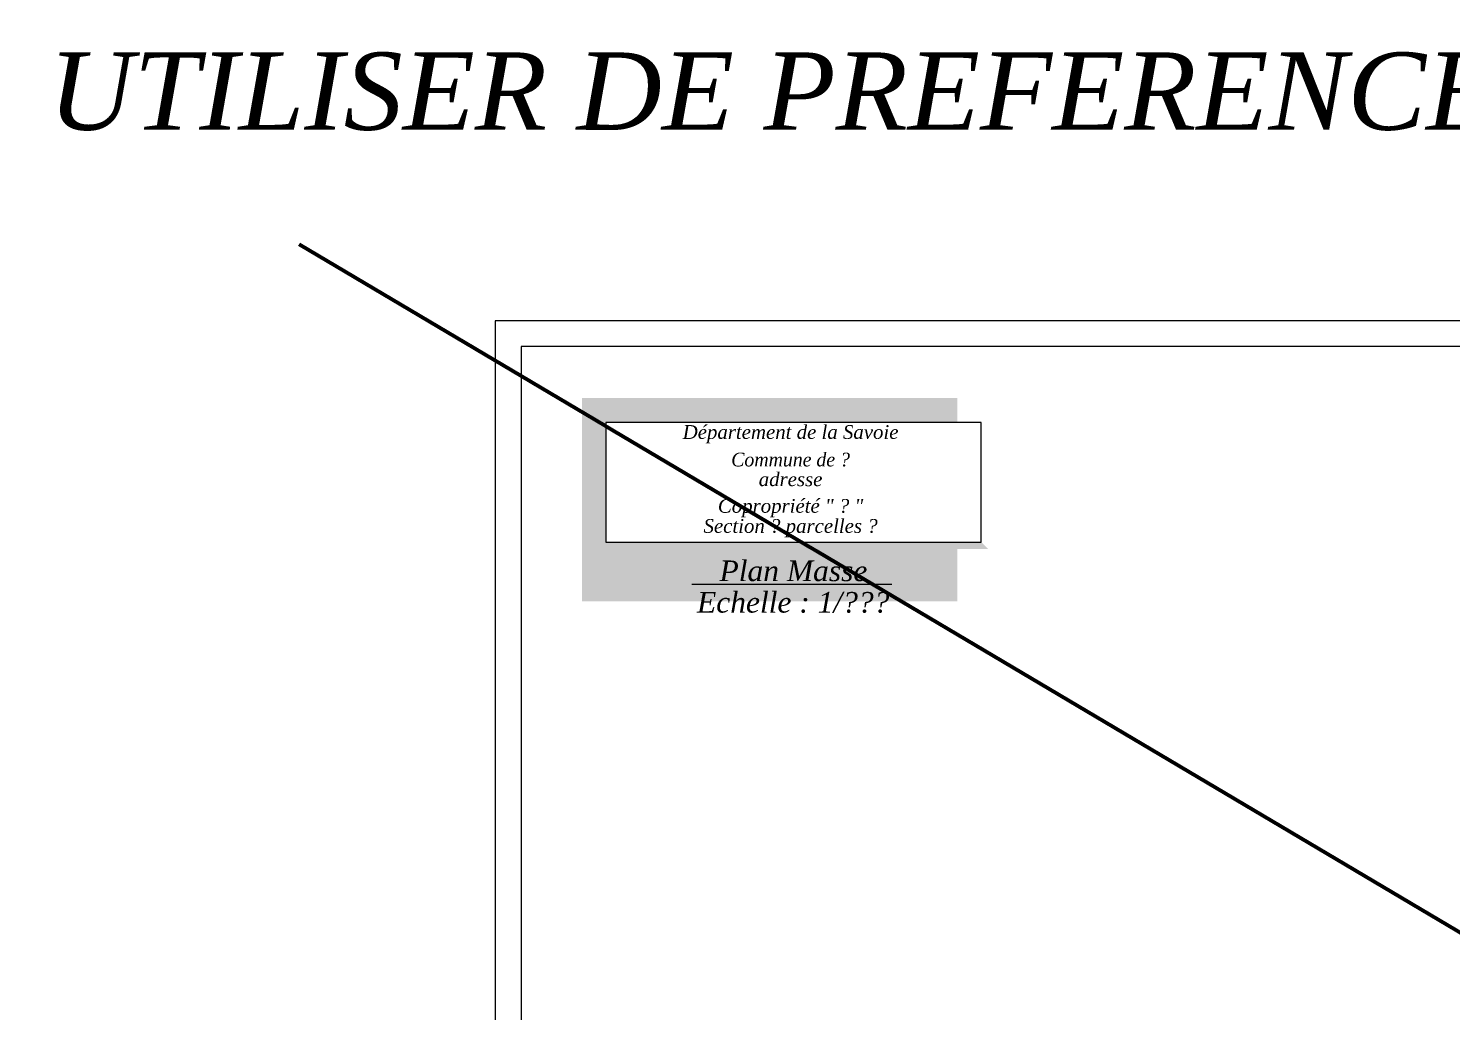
# Paper-space layout 'Layout1' of a CAD drawing. Extents: x -43 to 2298, y -18 to 768.
# Drawn here: x 1747.1 to 2022.8, y 172.4 to 363 of the extents above; entities that cross this region are included whole.
import ezdxf
from ezdxf.enums import TextEntityAlignment as Align

# ---------------------------------------------------------------- set-up
doc = ezdxf.new("R2010")
doc.units = 0
doc.header["$LTSCALE"] = 2
doc.layers.add('CARTOUCHE', color=7, linetype='Continuous')
doc.styles.add('CARTOUCHE', font='timesi.ttf', dxfattribs={"height": 1})

psp = doc.layouts.get("Layout1")

# ---------------------------------------------------------------- hatches: boundary and pattern name
at = {"layer": 'CARTOUCHE', "true_color": 0xffffff}
h = psp.add_hatch(color=7, dxfattribs=at)
h.dxf.hatch_style = 1
h.paths.add_polyline_path([(1854.3, 291.34), (1927.02, 291.34), (1927.02, 251.96), (1854.3, 251.96)])

# ---------------------------------------------------------------- linework, layer by layer
at = {"layer": 'CARTOUCHE', "flags": 128}
psp.add_lwpolyline([(1837.49, 9.34), (2257.49, 9.34), (2257.49, 306.34), (1837.49, 306.34)], close=True, dxfattribs=at)
at = {"layer": 'CARTOUCHE'}
psp.add_lwpolyline([(1842.49, 14.34), (2252.49, 14.34), (2252.49, 301.34), (1842.49, 301.34)], close=True, dxfattribs=at)
at = {"layer": 'CARTOUCHE', "flags": 128}
psp.add_lwpolyline([(1875.6, 255.3), (1914.31, 255.3)], dxfattribs=at)

# ---------------------------------------------------------------- texts
at = {"layer": 'CARTOUCHE', "color": 1, "style": 'CARTOUCHE', "width": 1.01}
psp.add_text('VERSION NON AUTOMATISÉE : UTILISER DE PREFERENCE LA COMMANDE CCAR!', height=15, rotation=360, dxfattribs=at).set_placement((1849.73, 350.85), align=Align.MIDDLE_CENTER)
at = {"layer": 'CARTOUCHE', "style": 'CARTOUCHE', "width": 1.01}
for s, p in [('Plan Masse', (1895.26, 257.87)), ('Echelle : 1/???', (1895.22, 251.77))]:
    psp.add_text(s, height=4, rotation=360, dxfattribs=at).set_placement(p, align=Align.MIDDLE_CENTER)

# ---------------------------------------------------------------- next in the draw order: wipeouts: each hides what was drawn before it
psp.add_wipeout([(1858.9, 286.59), (1931.62, 286.59), (1932.95, 285.25), (1932.95, 262.11), (1860.23, 262.11), (1858.9, 263.45)]).dxf.layer = 'CARTOUCHE'

# ---------------------------------------------------------------- next in the draw order: linework, layer by layer
at = {"layer": 'CARTOUCHE', "color": 1, "lineweight": 211, "flags": 128}
psp.add_lwpolyline([(2298.48, 25.18), (1799.47, 321.09)], dxfattribs=at)
at = {"layer": 'CARTOUCHE', "flags": 128}
psp.add_lwpolyline([(1858.9, 263.45), (1931.62, 263.45), (1931.62, 286.59), (1858.9, 286.59)], close=True, dxfattribs=at)
at = {"layer": 'CARTOUCHE'}
psp.add_solid([(1858.9, 263.45), (1931.62, 263.45), (1860.23, 262.11), (1932.95, 262.11)], dxfattribs=at)

# ---------------------------------------------------------------- next in the draw order: texts
at = {"layer": 'CARTOUCHE', "style": 'CARTOUCHE'}
for s, height, p in [('Département de la Savoie', 2.6725, (1894.71, 283.44)), ('adresse', 2.673, (1894.71, 274.28)), ('Copropriété " ? "', 2.6725, (1894.71, 269.12)), ('Section ? parcelles ?', 2.6725, (1894.71, 265.23))]:
    psp.add_text(s, height=height, rotation=360, dxfattribs=at).set_placement(p, align=Align.CENTER)
at = {"layer": 'CARTOUCHE', "style": 'CARTOUCHE', "width": 0.95}
psp.add_text('Commune de ?', height=2.6725, rotation=360, dxfattribs=at).set_placement((1894.71, 278.1), align=Align.CENTER)

doc.saveas('drawing.dxf')
